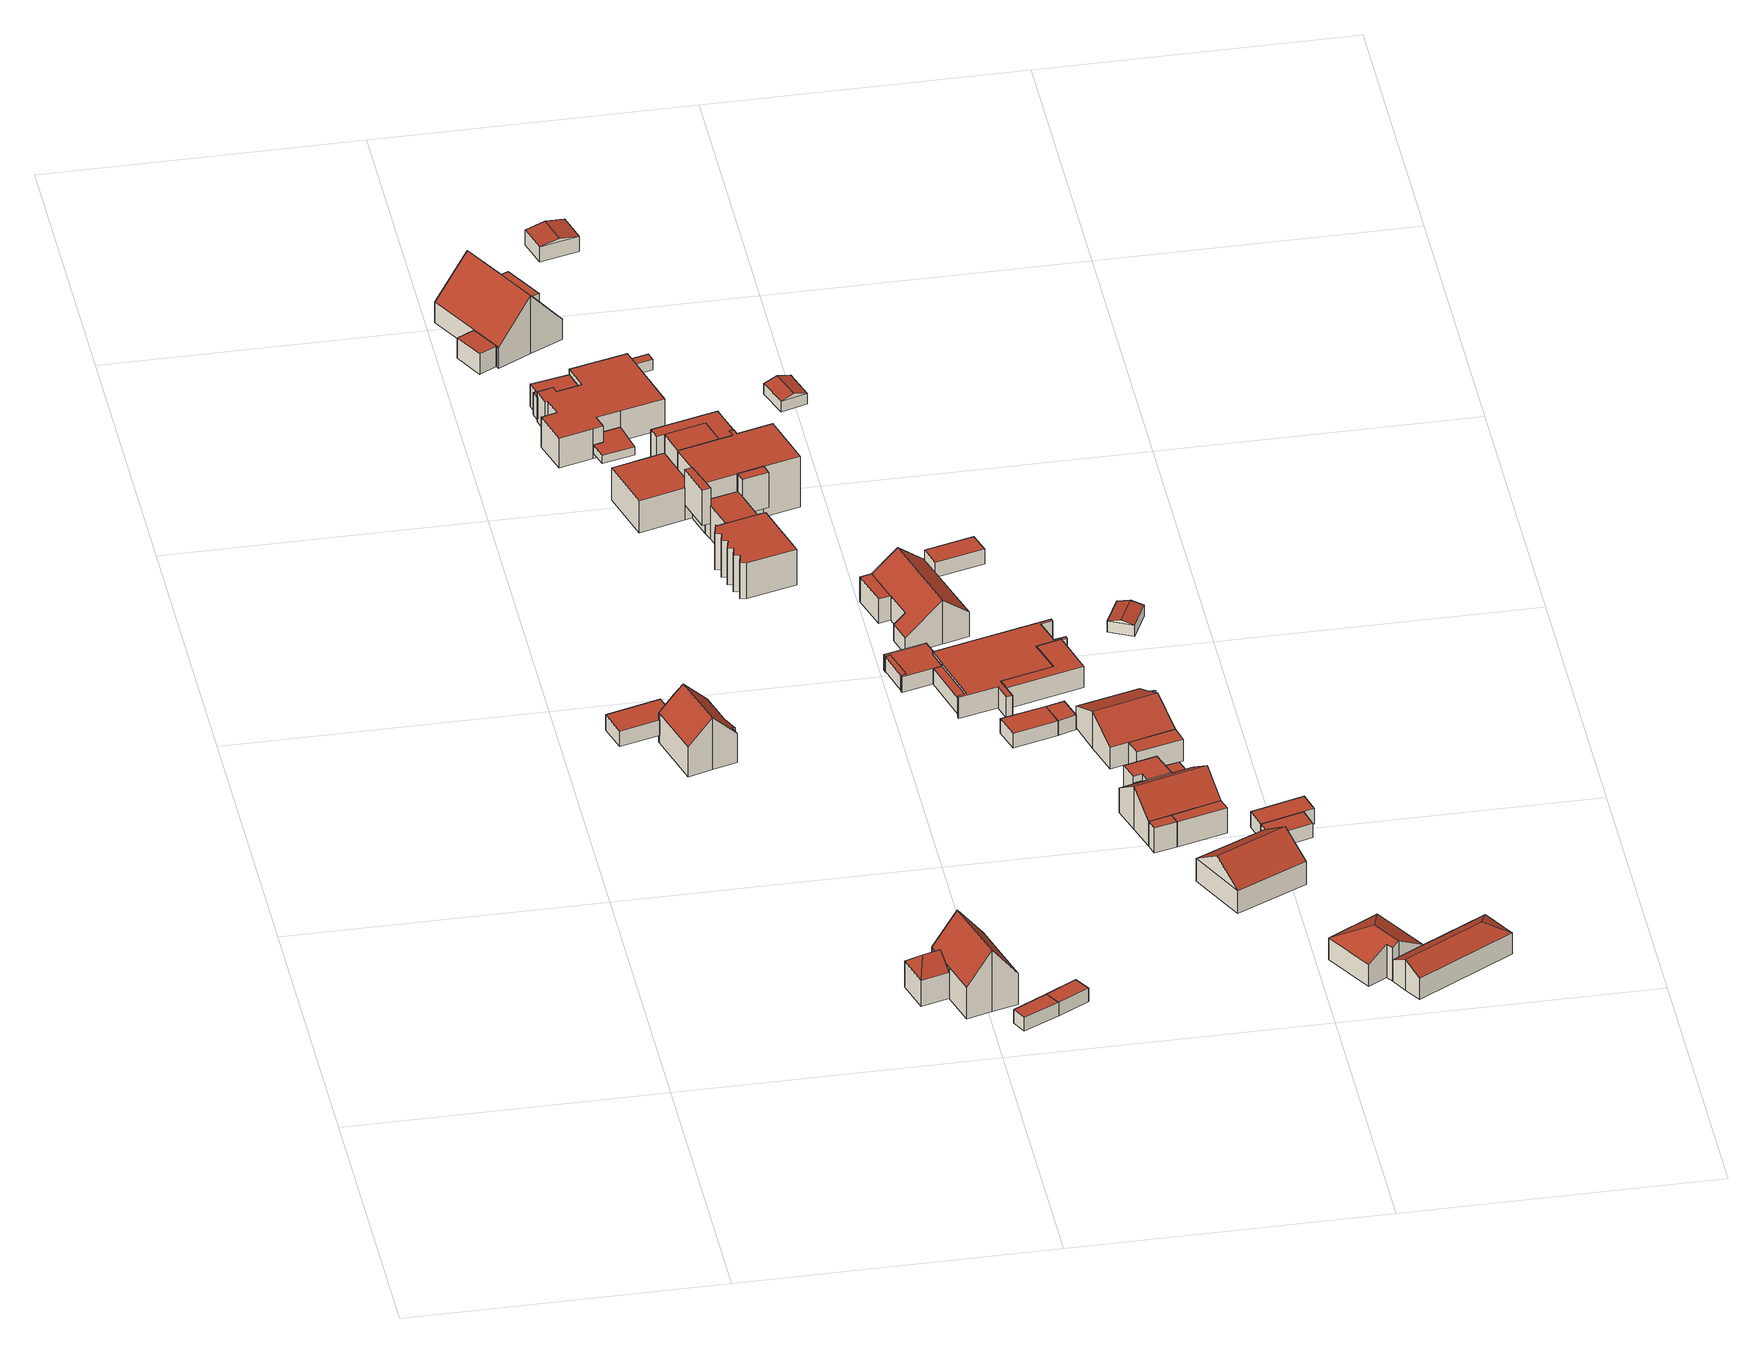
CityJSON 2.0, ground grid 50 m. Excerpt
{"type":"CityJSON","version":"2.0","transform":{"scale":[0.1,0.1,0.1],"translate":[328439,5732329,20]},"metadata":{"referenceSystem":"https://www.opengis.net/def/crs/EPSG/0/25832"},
"CityObjects":{
"building1":{"type":"Building","attributes":{"Geometrietyp2DReferenz":"3000","Gemeindeschluessel":"05170048","function":"31001_2463","roofType":"1000","measuredHeight":2.73},"address":[{"country":"Germany","locality":"Wesel","thoroughfareNumber":"14","thoroughfareName":"Bergerfurth"}],"geometry":[{"type":"Solid","lod":"2","boundaries":[[[[0,1,2,3]],[[4,5,1,0]],[[6,7,5,4]],[[8,9,7,6]],[[10,11,9,8]],[[3,2,11,10]],[[8,6,4,0,3,10]],[[1,5,7,9,11,2]]]],"semantics":{"surfaces":[{"type":"WallSurface"},{"type":"RoofSurface"},{"type":"GroundSurface"}],"values":[[0,0,0,0,0,0,1,2]]}}]},
"building2":{"type":"Building","attributes":{"Geometrietyp2DReferenz":"3000","Gemeindeschluessel":"05170048","function":"31001_1010","roofType":"3100","measuredHeight":9.33},"address":[{"country":"Germany","locality":"Wesel","thoroughfareNumber":"14","thoroughfareName":"Bergerfurth"}],"geometry":[{"type":"Solid","lod":"2","boundaries":[[[[12,13,14,15]],[[16,17,13,12]],[[18,19,17,16]],[[20,21,19,18]],[[22,23,21,20]],[[24,25,23,22]],[[26,27,25,24]],[[28,29,27,26]],[[30,31,29,28]],[[32,33,31,30]],[[15,14,33,32]],[[26,24,22,20,18,28]],[[16,12,15,32,30,28,18]],[[13,17,19,21,23,25,27,29,31,33,14]]]],"semantics":{"surfaces":[{"type":"WallSurface"},{"type":"RoofSurface"},{"type":"GroundSurface"}],"values":[[0,0,0,0,0,0,0,0,0,0,0,1,1,2]]}}]},
"building3":{"type":"Building","attributes":{"Geometrietyp2DReferenz":"3000","Gemeindeschluessel":"05170048","function":"31001_2723","roofType":"5000","measuredHeight":7.05},"address":[{"country":"Germany","locality":"Wesel","thoroughfareNumber":"32","thoroughfareName":"Bergerfurth"}],"geometry":[{"type":"Solid","lod":"2","boundaries":[[[[34,35,36,37]],[[38,39,35,34]],[[40,41,39,38]],[[37,36,41,40]],[[34,42,38]],[[40,43,37]],[[37,43,42,34]],[[38,42,43,40]],[[35,39,41,36]]]],"semantics":{"surfaces":[{"type":"WallSurface"},{"type":"RoofSurface"},{"type":"GroundSurface"}],"values":[[0,0,0,0,1,0,1,1,2]]}}]},
"building4":{"type":"Building","attributes":{"Geometrietyp2DReferenz":"3000","Gemeindeschluessel":"05170048","function":"31001_1010","roofType":"3100","measuredHeight":11.03},"address":[{"country":"Germany","locality":"Wesel","thoroughfareNumber":"32","thoroughfareName":"Bergerfurth"}],"geometry":[{"type":"Solid","lod":"2","boundaries":[[[[44,41,36,45]],[[46,47,41,44]],[[48,49,47,46]],[[50,51,49,48]],[[52,53,51,50]],[[54,55,53,52]],[[56,57,55,54]],[[45,36,57,56]],[[46,44,45,56,54,48]],[[52,50,48,54]],[[41,47,49,51,53,55,57,36]]]],"semantics":{"surfaces":[{"type":"WallSurface"},{"type":"RoofSurface"},{"type":"GroundSurface"}],"values":[[0,0,0,0,0,0,0,0,1,1,2]]}}]},
"building5":{"type":"Building","attributes":{"Geometrietyp2DReferenz":"3000","Gemeindeschluessel":"05170048","function":"31001_2723","roofType":"1000","measuredHeight":2.39},"address":[{"country":"Germany","locality":"Wesel","thoroughfareNumber":"34","thoroughfareName":"Bergerfurth"}],"geometry":[{"type":"Solid","lod":"2","boundaries":[[[[58,59,60,61]],[[62,63,59,58]],[[64,65,63,62]],[[61,60,65,64]],[[62,58,61,64]],[[59,63,65,60]]]],"semantics":{"surfaces":[{"type":"WallSurface"},{"type":"RoofSurface"},{"type":"GroundSurface"}],"values":[[0,0,0,0,1,2]]}}]},
"building6":{"type":"Building","attributes":{"Geometrietyp2DReferenz":"3000","Gemeindeschluessel":"05170048","function":"31001_2463","roofType":"1000","measuredHeight":2.37},"address":[{"country":"Germany","locality":"Wesel","thoroughfareNumber":"34","thoroughfareName":"Bergerfurth"}],"geometry":[{"type":"Solid","lod":"2","boundaries":[[[[66,67,65,64]],[[68,69,67,66]],[[61,60,69,68]],[[64,65,60,61]],[[68,66,64,61]],[[67,69,60,65]]]],"semantics":{"surfaces":[{"type":"WallSurface"},{"type":"RoofSurface"},{"type":"GroundSurface"}],"values":[[0,0,0,0,1,2]]}}]},
"building7":{"type":"Building","attributes":{"Geometrietyp2DReferenz":"3000","Gemeindeschluessel":"05170048","function":"51009_1610","roofType":"1000","measuredHeight":3.98},"geometry":[{"type":"Solid","lod":"2","boundaries":[[[[70,71,72,73]],[[74,75,71,70]],[[76,77,75,74]],[[78,79,77,76]],[[80,81,79,78]],[[82,83,81,80]],[[84,85,83,82]],[[73,72,85,84]],[[82,80,78,76,74,70,73,84]],[[71,75,77,79,81,83,85,72]]]],"semantics":{"surfaces":[{"type":"WallSurface"},{"type":"RoofSurface"},{"type":"GroundSurface"}],"values":[[0,0,0,0,0,0,0,0,1,2]]}}]},
"building8":{"type":"Building","attributes":{"Gemeindeschluessel":"05170048","Geometrietyp2DReferenz":"3000","function":"31001_1010"},"address":[{"country":"Germany","locality":"Wesel","thoroughfareNumber":"3","thoroughfareName":"Bergerfurth"}],"children":["building8-1","building8-2","building8-3"]},
"building8-1":{"type":"BuildingPart","attributes":{"roofType":"3100","measuredHeight":10.45},"parents":["building8"],"geometry":[{"type":"Solid","lod":"2","boundaries":[[[[86,87,88,89]],[[90,91,92,93]],[[94,95,91,90]],[[96,97,95,94]],[[98,99,97,96]],[[100,101,102]],[[103,104,101,100]],[[105,106,104,103]],[[107,108,106,105]],[[89,88,108,107]],[[90,93,86,89,107,105,94]],[[103,100,102,98,96,94,105]],[[87,92,91,95,97,99,101,104,106,108,88]],[[93,92,87,86]],[[102,101,99,98]]]],"semantics":{"surfaces":[{"type":"WallSurface"},{"type":"RoofSurface"},{"type":"GroundSurface"},{"type":"ClosureSurface"}],"values":[[0,0,0,0,0,0,0,0,0,0,1,1,2,3,3]]}}]},
"building8-2":{"type":"BuildingPart","attributes":{"roofType":"1000","measuredHeight":3.77},"parents":["building8"],"geometry":[{"type":"Solid","lod":"2","boundaries":[[[[109,110,99,98]],[[111,112,110,109]],[[102,101,112,111]],[[111,109,98,102]],[[110,112,101,99]],[[98,99,101,102]]]],"semantics":{"surfaces":[{"type":"WallSurface"},{"type":"RoofSurface"},{"type":"GroundSurface"},{"type":"ClosureSurface"}],"values":[[0,0,0,1,2,3]]}}]},
"building8-3":{"type":"BuildingPart","attributes":{"roofType":"1000","measuredHeight":3.77},"parents":["building8"],"geometry":[{"type":"Solid","lod":"2","boundaries":[[[[113,114,115,116]],[[93,92,114,113]],[[89,88,87,86]],[[116,115,88,89]],[[86,93,113,116,89]],[[114,92,87,88,115]],[[86,87,92,93]]]],"semantics":{"surfaces":[{"type":"WallSurface"},{"type":"RoofSurface"},{"type":"GroundSurface"},{"type":"ClosureSurface"}],"values":[[0,0,0,0,1,2,3]]}}]},
"building9":{"type":"Building","attributes":{"Geometrietyp2DReferenz":"3000","Gemeindeschluessel":"05170048","function":"51009_1610","roofType":"1000","measuredHeight":1.56},"geometry":[{"type":"Solid","lod":"2","boundaries":[[[[117,118,119,120]],[[121,122,118,117]],[[123,124,122,121]],[[125,126,124,123]],[[127,128,126,125]],[[120,119,128,127]],[[125,123,121,117,120,127]],[[118,122,124,126,128,119]]]],"semantics":{"surfaces":[{"type":"WallSurface"},{"type":"RoofSurface"},{"type":"GroundSurface"}],"values":[[0,0,0,0,0,0,1,2]]}}]},
"building10":{"type":"Building","attributes":{"Geometrietyp2DReferenz":"3000","Gemeindeschluessel":"05170048","function":"31001_1010","roofType":"1000","measuredHeight":5.38},"address":[{"country":"Germany","locality":"Wesel","thoroughfareNumber":"5","thoroughfareName":"Bergerfurth"}],"geometry":[{"type":"Solid","lod":"2","boundaries":[[[[129,130,131,132]],[[133,134,130,129]],[[135,136,134,133]],[[137,138,136,135]],[[139,140,138,137]],[[141,142,140,139]],[[143,144,142,141]],[[145,146,144,143]],[[147,148,146,145]],[[149,150,148,147]],[[151,152,150,149]],[[153,154,152,151]],[[155,156,154,153]],[[157,158,156,155]],[[159,160,158,157]],[[132,131,160,159]],[[157,155,153,151,149,147,145,143,141,139,137,135,133,129,132,159]],[[130,134,136,138,140,142,144,146,148,150,152,154,156,158,160,131]]]],"semantics":{"surfaces":[{"type":"WallSurface"},{"type":"RoofSurface"},{"type":"GroundSurface"}],"values":[[0,0,0,0,0,0,0,0,0,0,0,0,0,0,0,0,1,2]]}}]},
"building11":{"type":"Building","attributes":{"Gemeindeschluessel":"05170048","Geometrietyp2DReferenz":"3000","function":"31001_1010"},"address":[{"country":"Germany","locality":"Wesel","thoroughfareNumber":"7","thoroughfareName":"Bergerfurth"}],"children":["building11-1","building11-2","building11-3","building11-4","building11-5","building11-6","building11-7","building11-8"]},
"building11-1":{"type":"BuildingPart","attributes":{"roofType":"1000","measuredHeight":9.19},"parents":["building11"],"geometry":[{"type":"MultiSurface","lod":"2","boundaries":[[[161,162,163,164]],[[165,166,162,161]],[[167,168,166,165]],[[169,170,168,167]],[[171,172,170,169]],[[171,169,167,165,161,164,173,174,175,176,177,178,179]],[[180,181,182,183,184,163,162,166,168,170,172,185,186]],[[187,188,180,186]],[[178,177,188,187]],[[177,176,189,190]],[[190,189,181,180]],[[176,175,182,181]],[[191,192,183,182]],[[175,174,192,191]],[[192,193,184,183]],[[174,173,193,192]],[[193,194,163,184]],[[173,164,194,193]],[[195,196,185,172]],[[171,179,196,195]],[[179,178,197,198]],[[186,185,198,197]]],"semantics":{"surfaces":[{"type":"WallSurface"},{"type":"RoofSurface"},{"type":"GroundSurface"},{"type":"ClosureSurface"}],"values":[0,0,0,0,0,1,2,0,3,0,3,3,0,3,0,3,0,3,0,3,0,3]}}]},
"building11-2":{"type":"BuildingPart","attributes":{"roofType":"1000","measuredHeight":6.59},"parents":["building11"],"geometry":[{"type":"MultiSurface","lod":"2","boundaries":[[[199,200,201,202]],[[203,204,200,199]],[[205,206,204,203]],[[207,208,206,205]],[[209,210,208,207]],[[211,212,210,209]],[[213,214,212,211]],[[215,216,214,213]],[[217,218,216,215]],[[219,220,218,217]],[[221,222,220,219]],[[223,224,225,226]],[[227,228,224,223]],[[229,230,228,227]],[[231,232,230,229]],[[233,234,232,231]],[[202,201,234,233]],[[231,229,227,223,226,221,219,217,215,213,211,209,207,205,203,199,202,233]],[[200,204,206,208,210,212,214,216,218,220,222,225,224,228,230,232,234,201]],[[221,226,235,236]],[[225,222,236,235]]],"semantics":{"surfaces":[{"type":"WallSurface"},{"type":"RoofSurface"},{"type":"GroundSurface"},{"type":"ClosureSurface"}],"values":[0,0,0,0,0,0,0,0,0,0,0,0,0,0,0,0,0,1,2,0,3]}}]},
"building11-3":{"type":"BuildingPart","attributes":{"roofType":"1000","measuredHeight":6},"parents":["building11"],"geometry":[{"type":"MultiSurface","lod":"2","boundaries":[[[237,238,220,239]],[[235,225,240,241]],[[239,220,222,236]],[[235,241,198,197,237,239,236]],[[238,186,185,240,225,222,220]],[[242,187,186,238]],[[237,197,187,242]],[[197,198,185,186]],[[196,243,240,185]],[[198,241,243,196]],[[235,236,222,225]]],"semantics":{"surfaces":[{"type":"WallSurface"},{"type":"RoofSurface"},{"type":"GroundSurface"},{"type":"ClosureSurface"}],"values":[0,0,0,1,2,0,3,3,0,3,3]}}]},
"building11-4":{"type":"BuildingPart","attributes":{"roofType":"1000","measuredHeight":9.24},"parents":["building11"],"geometry":[{"type":"MultiSurface","lod":"2","boundaries":[[[244,245,246,247]],[[248,182,181,249]],[[250,251,248,249]],[[246,245,251,250]],[[251,191,182,248]],[[245,244,191,251]],[[244,247,176,175]],[[181,182,175,176]],[[247,246,252,189]],[[181,189,252,249]]],"semantics":{"surfaces":[{"type":"RoofSurface"},{"type":"GroundSurface"},{"type":"WallSurface"},{"type":"ClosureSurface"}],"values":[0,1,2,3,2,3,2,3,2,3]}}]},
"building11-5":{"type":"BuildingPart","attributes":{"roofType":"1000","measuredHeight":5.85},"parents":["building11"],"geometry":[{"type":"MultiSurface","lod":"2","boundaries":[[[253,254,255,256]],[[257,258,254,253]],[[256,255,259,260]],[[190,252,257,253,256,260]],[[254,258,249,180,259,255]],[[261,250,249,258]],[[257,252,250,261]],[[189,190,180,181]],[[252,189,181,249]],[[188,262,259,180]],[[190,260,262,188]]],"semantics":{"surfaces":[{"type":"WallSurface"},{"type":"RoofSurface"},{"type":"GroundSurface"},{"type":"ClosureSurface"}],"values":[0,0,0,1,2,0,3,3,3,0,3]}}]},
"building11-6":{"type":"BuildingPart","attributes":{"roofType":"1000","measuredHeight":6.39},"address":[{"country":"Germany","locality":"Wesel","thoroughfareNumber":"7","thoroughfareName":"Bergerfurth"}],"parents":["building11"],"geometry":[{"type":"MultiSurface","lod":"2","boundaries":[[[263,264,265,266]],[[267,194,264,263]],[[268,269,261,270]],[[266,265,269,268]],[[270,245,244,271,272,267,263,266,268]],[[264,194,193,192,191,251,261,269,265]],[[267,272,173,164]],[[193,194,164,173]],[[272,271,174,173]],[[192,193,173,174]],[[271,244,175,174]],[[191,192,174,175]],[[251,191,244,245]],[[270,257,252,246,245]],[[245,246,250,251]],[[252,257,261,250]]],"semantics":{"surfaces":[{"type":"WallSurface"},{"type":"RoofSurface"},{"type":"GroundSurface"},{"type":"ClosureSurface"}],"values":[0,0,0,0,1,2,0,3,0,3,0,3,3,0,3,3]}}]},
"building11-7":{"type":"BuildingPart","attributes":{"roofType":"1000","measuredHeight":6.41},"address":[{"country":"Germany","locality":"Wesel","thoroughfareNumber":"7","thoroughfareName":"Bergerfurth"}],"parents":["building11"],"geometry":[{"type":"MultiSurface","lod":"2","boundaries":[[[273,274,242,275]],[[276,262,274,273]],[[275,277,276,273]],[[188,242,274,262]],[[276,277,190,260]],[[188,262,260,190]],[[277,275,237,197,178,177]],[[177,178,187,188]],[[197,237,242,187]]],"semantics":{"surfaces":[{"type":"WallSurface"},{"type":"RoofSurface"},{"type":"GroundSurface"},{"type":"ClosureSurface"}],"values":[0,0,1,2,0,3,0,3,3]}}]},
"building11-8":{"type":"BuildingPart","attributes":{"roofType":"1000","measuredHeight":6.39},"address":[{"country":"Germany","locality":"Wesel","thoroughfareNumber":"7","thoroughfareName":"Bergerfurth"}],"parents":["building11"],"geometry":[{"type":"MultiSurface","lod":"2","boundaries":[[[278,279,195,280]],[[281,243,279,278]],[[278,280,282,281]],[[195,279,243,196]],[[282,280,171,179]],[[195,196,179,171]],[[281,282,198,241]],[[196,243,241,198]]],"semantics":{"surfaces":[{"type":"WallSurface"},{"type":"RoofSurface"},{"type":"GroundSurface"},{"type":"ClosureSurface"}],"values":[0,0,1,2,0,3,0,3]}}]},
"building12":{"type":"Building","attributes":{"Geometrietyp2DReferenz":"3000","Gemeindeschluessel":"05170048","function":"31001_2723","roofType":"1000","measuredHeight":1.95},"address":[{"country":"Germany","locality":"Wesel","thoroughfareNumber":"5","thoroughfareName":"Bergerfurth"}],"geometry":[{"type":"Solid","lod":"2","boundaries":[[[[283,284,285,286]],[[287,288,284,283]],[[289,290,288,287]],[[286,285,290,289]],[[287,283,286,289]],[[284,288,290,285]]]],"semantics":{"surfaces":[{"type":"WallSurface"},{"type":"RoofSurface"},{"type":"GroundSurface"}],"values":[[0,0,0,0,1,2]]}}]},
"building13":{"type":"Building","attributes":{"Gemeindeschluessel":"05170048","Geometrietyp2DReferenz":"3000","function":"31001_2463"},"address":[{"country":"Germany","locality":"Wesel","thoroughfareNumber":"11","thoroughfareName":"Bergerfurth"}],"children":["building13-1","building13-2"]},
"building13-1":{"type":"BuildingPart","attributes":{"roofType":"1000","measuredHeight":2.79},"parents":["building13"],"geometry":[{"type":"MultiSurface","lod":"2","boundaries":[[[291,292,293,294]],[[295,296,292,291]],[[297,298,296,295]],[[299,300,298,297]],[[301,302,300,299]],[[303,304,302,301]],[[305,306,304,303]],[[307,308,306,305]],[[303,301,299,297,295,291,294,309,310,307,305]],[[311,312,293,292,296,298,300,302,304,306,308]],[[313,314,311,308]],[[307,310,314,313]],[[314,315,312,311]],[[315,314,310,309]],[[315,316,293,312]],[[309,294,316,315]]],"semantics":{"surfaces":[{"type":"WallSurface"},{"type":"RoofSurface"},{"type":"GroundSurface"},{"type":"ClosureSurface"}],"values":[0,0,0,0,0,0,0,0,1,2,0,3,0,3,0,3]}}]},
"building13-2":{"type":"BuildingPart","attributes":{"roofType":"1000","measuredHeight":2.6},"address":[{"country":"Germany","locality":"Wesel","thoroughfareNumber":"11","thoroughfareName":"Bergerfurth"}],"parents":["building13"],"geometry":[{"type":"Solid","lod":"2","boundaries":[[[[294,316,313,307]],[[310,309,294,307]],[[315,314,313,316]],[[309,315,316,294]],[[310,314,315,309]],[[307,313,314,310]]]],"semantics":{"surfaces":[{"type":"WallSurface"},{"type":"RoofSurface"},{"type":"GroundSurface"},{"type":"ClosureSurface"}],"values":[[0,1,2,3,3,3]]}}]},
"building14":{"type":"Building","attributes":{"Geometrietyp2DReferenz":"3000","Gemeindeschluessel":"05170048","function":"31001_2723","roofType":"3100","measuredHeight":3.32},"address":[{"country":"Germany","locality":"Wesel","thoroughfareNumber":"1","thoroughfareName":"Bergerfurth"}],"geometry":[{"type":"Solid","lod":"2","boundaries":[[[[317,318,319,320]],[[321,322,318,317]],[[323,324,322,321]],[[320,319,324,323]],[[317,325,321]],[[323,326,320]],[[320,326,325,317]],[[321,325,326,323]],[[318,322,324,319]]]],"semantics":{"surfaces":[{"type":"WallSurface"},{"type":"RoofSurface"},{"type":"GroundSurface"}],"values":[[0,0,0,0,0,0,1,1,2]]}}]},
"building15":{"type":"Building","attributes":{"Gemeindeschluessel":"05170048","Geometrietyp2DReferenz":"3000","function":"31001_1010"},"address":[{"country":"Germany","locality":"Wesel","thoroughfareNumber":"9","thoroughfareName":"Bergerfurth"}],"children":["building15-1","building15-2"]},
"building15-1":{"type":"BuildingPart","attributes":{"roofType":"3100","measuredHeight":7.82},"parents":["building15"],"geometry":[{"type":"Solid","lod":"2","boundaries":[[[[327,328,329,330]],[[331,332,328,327]],[[333,334,332,331]],[[335,336,334,333]],[[337,338,336,335]],[[339,340,338,337]],[[341,342,340,339]],[[343,344,342,341]],[[330,343,341,339,337,335,327]],[[333,331,327,335]],[[329,328,332,334,336,338,340,342,344]],[[330,329,344,343]]]],"semantics":{"surfaces":[{"type":"WallSurface"},{"type":"RoofSurface"},{"type":"GroundSurface"},{"type":"ClosureSurface"}],"values":[[0,0,0,0,0,0,0,0,1,1,2,3]]}}]},
"building15-2":{"type":"BuildingPart","attributes":{"roofType":"1000","measuredHeight":4.47},"parents":["building15"],"geometry":[{"type":"Solid","lod":"2","boundaries":[[[[330,329,345,346]],[[347,348,344,343]],[[346,345,348,347]],[[343,330,346,347]],[[329,344,348,345]],[[343,344,329,330]]]],"semantics":{"surfaces":[{"type":"WallSurface"},{"type":"RoofSurface"},{"type":"GroundSurface"},{"type":"ClosureSurface"}],"values":[[0,0,0,1,2,3]]}}]},
"building16":{"type":"Building","attributes":{"Geometrietyp2DReferenz":"3000","Gemeindeschluessel":"05170048","function":"31001_2463","roofType":"1000","measuredHeight":2.63},"address":[{"country":"Germany","locality":"Wesel","thoroughfareNumber":"13","thoroughfareName":"Bergerfurth"}],"geometry":[{"type":"Solid","lod":"2","boundaries":[[[[349,350,351,352]],[[353,354,350,349]],[[355,356,354,353]],[[352,351,356,355]],[[353,349,352,355]],[[350,354,356,351]]]],"semantics":{"surfaces":[{"type":"WallSurface"},{"type":"RoofSurface"},{"type":"GroundSurface"}],"values":[[0,0,0,0,1,2]]}}]},
"building17":{"type":"Building","attributes":{"Gemeindeschluessel":"05170048","Geometrietyp2DReferenz":"3000","function":"31001_1010"},"address":[{"country":"Germany","locality":"Wesel","thoroughfareNumber":"11","thoroughfareName":"Bergerfurth"}],"children":["building17-1","building17-2"]},
"building17-1":{"type":"BuildingPart","attributes":{"roofType":"1000","measuredHeight":3.82},"parents":["building17"],"geometry":[{"type":"MultiSurface","lod":"2","boundaries":[[[357,358,359,360]],[[361,362,358,357]],[[363,364,365,366]],[[367,368,364,363]],[[369,370,368,367]],[[371,372,370,369]],[[373,374,372,371]],[[375,376,374,373]],[[377,378,376,375]],[[379,380,378,377]],[[381,382,380,379]],[[383,384,382,381]],[[385,386,384,383]],[[387,388,386,385]],[[389,390,388,387]],[[360,359,390,389]],[[387,385,383,381,379,377,375,373,371,369,367,363,366,391,361,357,360,389]],[[358,362,392,365,364,368,370,372,374,376,378,380,382,384,386,388,390,359]],[[393,394,392,362]],[[361,391,395,396]],[[394,393,396,395]],[[394,302,365,392]],[[391,366,301,395]],[[302,394,395,301]]],"semantics":{"surfaces":[{"type":"WallSurface"},{"type":"RoofSurface"},{"type":"GroundSurface"},{"type":"ClosureSurface"}],"values":[0,0,0,0,0,0,0,0,0,0,0,0,0,0,0,0,1,2,0,0,3,0,0,3]}}]},
"building17-2":{"type":"BuildingPart","attributes":{"roofType":"1000","measuredHeight":2.79},"address":[{"country":"Germany","locality":"Wesel","thoroughfareNumber":"11","thoroughfareName":"Bergerfurth"}],"parents":["building17"],"geometry":[{"type":"Solid","lod":"2","boundaries":[[[[303,304,393,396]],[[301,302,304,303]],[[396,395,301,303]],[[394,393,304,302]],[[301,395,394,302]],[[395,396,393,394]]]],"semantics":{"surfaces":[{"type":"WallSurface"},{"type":"RoofSurface"},{"type":"GroundSurface"},{"type":"ClosureSurface"}],"values":[[0,0,1,2,3,3]]}}]},
"building18":{"type":"Building","attributes":{"Geometrietyp2DReferenz":"3000","Gemeindeschluessel":"05170048","function":"51009_1610","roofType":"1000","measuredHeight":4.54},"geometry":[{"type":"Solid","lod":"2","boundaries":[[[[397,398,399,400]],[[401,402,398,397]],[[403,404,402,401]],[[400,399,404,403]],[[401,397,400,403]],[[398,402,404,399]]]],"semantics":{"surfaces":[{"type":"WallSurface"},{"type":"RoofSurface"},{"type":"GroundSurface"}],"values":[[0,0,0,0,1,2]]}}]},
"building19":{"type":"Building","attributes":{"Geometrietyp2DReferenz":"3000","Gemeindeschluessel":"05170048","function":"51009_1610","roofType":"1000","measuredHeight":2.62},"geometry":[{"type":"Solid","lod":"2","boundaries":[[[[405,406,407,408]],[[353,354,406,405]],[[349,350,354,353]],[[408,407,350,349]],[[353,405,408,349]],[[406,354,350,407]]]],"semantics":{"surfaces":[{"type":"WallSurface"},{"type":"RoofSurface"},{"type":"GroundSurface"}],"values":[[0,0,0,0,1,2]]}}]},
"building20":{"type":"Building","attributes":{"Geometrietyp2DReferenz":"3000","Gemeindeschluessel":"05170048","function":"31001_2723","roofType":"3100","measuredHeight":2.56},"address":[{"country":"Germany","locality":"Wesel","thoroughfareNumber":"5","thoroughfareName":"Bergerfurth"}],"geometry":[{"type":"Solid","lod":"2","boundaries":[[[[409,410,411,412]],[[413,414,410,409]],[[415,416,414,413]],[[412,411,416,415]],[[409,417,413]],[[415,418,412]],[[412,418,417,409]],[[413,417,418,415]],[[410,414,416,411]]]],"semantics":{"surfaces":[{"type":"WallSurface"},{"type":"RoofSurface"},{"type":"GroundSurface"}],"values":[[0,0,0,0,0,0,1,1,2]]}}]},
"building21":{"type":"Building","attributes":{"Geometrietyp2DReferenz":"3000","Gemeindeschluessel":"05170048","function":"51009_1610","roofType":"1000","measuredHeight":3.73},"geometry":[{"type":"Solid","lod":"2","boundaries":[[[[419,420,421,422]],[[423,424,420,419]],[[425,426,424,423]],[[427,428,426,425]],[[429,430,428,427]],[[422,421,430,429]],[[427,425,423,419,422,429]],[[420,424,426,428,430,421]]]],"semantics":{"surfaces":[{"type":"WallSurface"},{"type":"RoofSurface"},{"type":"GroundSurface"}],"values":[[0,0,0,0,0,0,1,2]]}}]},
"building22":{"type":"Building","attributes":{"Gemeindeschluessel":"05170048","Geometrietyp2DReferenz":"3000","function":"31001_2463"},"address":[{"country":"Germany","locality":"Wesel","thoroughfareNumber":"15","thoroughfareName":"Bergerfurth"}],"children":["building22-1","building22-2"]},
"building22-1":{"type":"BuildingPart","attributes":{"roofType":"1000","measuredHeight":4.49},"parents":["building22"],"geometry":[{"type":"MultiSurface","lod":"2","boundaries":[[[431,432,433,434]],[[435,436,432,431]],[[437,438,436,435]],[[439,440,438,437]],[[437,435,431,434,441,439]],[[433,432,436,438,440,442]],[[441,434,443,444]],[[444,443,433,442]],[[439,441,444,445]],[[445,444,442,440]]],"semantics":{"surfaces":[{"type":"WallSurface"},{"type":"RoofSurface"},{"type":"GroundSurface"},{"type":"ClosureSurface"}],"values":[0,0,0,0,1,2,0,3,0,3]}}]},
"building22-2":{"type":"BuildingPart","attributes":{"roofType":"1000","measuredHeight":3.4},"address":[{"country":"Germany","locality":"Wesel","thoroughfareNumber":"15","thoroughfareName":"Bergerfurth"}],"parents":["building22"],"geometry":[{"type":"Solid","lod":"2","boundaries":[[[[446,447,440,445]],[[443,433,447,446]],[[445,444,443,446]],[[442,440,447,433]],[[443,444,442,433]],[[444,445,440,442]]]],"semantics":{"surfaces":[{"type":"WallSurface"},{"type":"RoofSurface"},{"type":"GroundSurface"},{"type":"ClosureSurface"}],"values":[[0,0,1,2,3,3]]}}]},
"building23":{"type":"Building","attributes":{"Gemeindeschluessel":"05170048","Geometrietyp2DReferenz":"3000","function":"31001_1010"},"address":[{"country":"Germany","locality":"Wesel","thoroughfareNumber":"15","thoroughfareName":"Bergerfurth"}],"children":["building23-1","building23-2"]},
"building23-1":{"type":"BuildingPart","attributes":{"roofType":"3100","measuredHeight":7.76},"parents":["building23"],"geometry":[{"type":"Solid","lod":"2","boundaries":[[[[403,404,399,400]],[[448,449,404,403]],[[450,451,449,448]],[[452,453,451,450]],[[454,455,453,452]],[[456,457,455,454]],[[458,459,457,456]],[[460,461,459,458]],[[462,463,461,460]],[[458,456,454,452,450,448,460]],[[403,400,462,460,448]],[[404,449,451,453,455,457,459,461,463,399]],[[400,399,463,462]]]],"semantics":{"surfaces":[{"type":"WallSurface"},{"type":"RoofSurface"},{"type":"GroundSurface"},{"type":"ClosureSurface"}],"values":[[0,0,0,0,0,0,0,0,0,1,1,2,3]]}}]},
"building23-2":{"type":"BuildingPart","attributes":{"roofType":"1000","measuredHeight":4.45},"parents":["building23"],"geometry":[{"type":"Solid","lod":"2","boundaries":[[[[464,465,463,462]],[[397,398,465,464]],[[400,399,398,397]],[[464,462,400,397]],[[463,465,398,399]],[[462,463,399,400]]]],"semantics":{"surfaces":[{"type":"WallSurface"},{"type":"RoofSurface"},{"type":"GroundSurface"},{"type":"ClosureSurface"}],"values":[[0,0,0,1,2,3]]}}]},
"building24":{"type":"Building","attributes":{"Geometrietyp2DReferenz":"3000","Gemeindeschluessel":"05170048","function":"31001_2463","roofType":"1000","measuredHeight":2.69},"address":[{"country":"Germany","locality":"Wesel","thoroughfareNumber":"9","thoroughfareName":"Bergerfurth"}],"geometry":[{"type":"Solid","lod":"2","boundaries":[[[[466,467,468,469]],[[470,471,467,466]],[[472,473,471,470]],[[469,468,473,472]],[[470,466,469,472]],[[467,471,473,468]]]],"semantics":{"surfaces":[{"type":"WallSurface"},{"type":"RoofSurface"},{"type":"GroundSurface"}],"values":[[0,0,0,0,1,2]]}}]},
"building25":{"type":"Building","attributes":{"Geometrietyp2DReferenz":"3000","Gemeindeschluessel":"05170048","function":"31001_1010","roofType":"3100","measuredHeight":7.58},"address":[{"country":"Germany","locality":"Wesel","thoroughfareNumber":"17","thoroughfareName":"Bergerfurth"}],"geometry":[{"type":"Solid","lod":"2","boundaries":[[[[474,475,476,477]],[[478,479,475,474]],[[480,481,479,478]],[[477,476,481,480]],[[474,482,478]],[[480,483,477]],[[477,483,482,474]],[[478,482,483,480]],[[475,479,481,476]]]],"semantics":{"surfaces":[{"type":"WallSurface"},{"type":"RoofSurface"},{"type":"GroundSurface"}],"values":[[0,0,0,0,0,0,1,1,2]]}}]},
"building26":{"type":"Building","attributes":{"Gemeindeschluessel":"05170048","Geometrietyp2DReferenz":"3000","function":"31001_1010"},"address":[{"country":"Germany","locality":"Wesel","thoroughfareNumber":"13","thoroughfareName":"Bergerfurth"}],"children":["building26-1","building26-2"]},
"building26-1":{"type":"BuildingPart","attributes":{"roofType":"3100","measuredHeight":6.75},"parents":["building26"],"geometry":[{"type":"Solid","lod":"2","boundaries":[[[[484,485,486,487]],[[488,489,485,484]],[[490,491,489,488]],[[492,493,491,490]],[[494,495,496,497]],[[498,499,495,494]],[[500,501,499,498]],[[502,503,501,500]],[[504,505,503,502]],[[506,507,505,504]],[[487,486,507,506]],[[494,497,492,490,498]],[[488,484,487,506,504,502,500,498,490]],[[485,489,491,493,496,495,499,501,503,505,507,486]],[[497,496,493,492]]]],"semantics":{"surfaces":[{"type":"WallSurface"},{"type":"RoofSurface"},{"type":"GroundSurface"},{"type":"ClosureSurface"}],"values":[[0,0,0,0,0,0,0,0,0,0,0,1,1,2,3]]}}]},
"building26-2":{"type":"BuildingPart","attributes":{"roofType":"1000","measuredHeight":3.89},"parents":["building26"],"geometry":[{"type":"Solid","lod":"2","boundaries":[[[[508,509,493,492]],[[510,511,509,508]],[[497,496,511,510]],[[508,492,497,510]],[[493,509,511,496]],[[492,493,496,497]]]],"semantics":{"surfaces":[{"type":"WallSurface"},{"type":"RoofSurface"},{"type":"GroundSurface"},{"type":"ClosureSurface"}],"values":[[0,0,0,1,2,3]]}}]},
"building27":{"type":"Building","attributes":{"Geometrietyp2DReferenz":"3000","Gemeindeschluessel":"05170048","function":"51009_1610","roofType":"1000","measuredHeight":2.48},"geometry":[{"type":"Solid","lod":"2","boundaries":[[[[512,459,513,514]],[[515,457,459,512]],[[516,517,457,515]],[[514,513,517,516]],[[515,512,514,516]],[[459,457,517,513]]]],"semantics":{"surfaces":[{"type":"WallSurface"},{"type":"RoofSurface"},{"type":"GroundSurface"}],"values":[[0,0,0,0,1,2]]}}]},
"building28":{"type":"Building","attributes":{"Geometrietyp2DReferenz":"3000","Gemeindeschluessel":"05170048","function":"31001_2463","roofType":"1000","measuredHeight":2.54},"address":[{"country":"Germany","locality":"Wesel","thoroughfareNumber":"17","thoroughfareName":"Bergerfurth"}],"geometry":[{"type":"Solid","lod":"2","boundaries":[[[[518,519,520,521]],[[522,523,519,518]],[[524,525,523,522]],[[521,520,525,524]],[[522,518,521,524]],[[519,523,525,520]]]],"semantics":{"surfaces":[{"type":"WallSurface"},{"type":"RoofSurface"},{"type":"GroundSurface"}],"values":[[0,0,0,0,1,2]]}}]},
"building29":{"type":"Building","attributes":{"Geometrietyp2DReferenz":"3000","Gemeindeschluessel":"05170048","function":"31001_2463","roofType":"1000","measuredHeight":2.83},"address":[{"country":"Germany","locality":"Wesel","thoroughfareNumber":"15","thoroughfareName":"Bergerfurth"}],"geometry":[{"type":"Solid","lod":"2","boundaries":[[[[526,527,528,529]],[[530,531,527,526]],[[521,532,531,530]],[[524,533,532,521]],[[529,528,533,524]],[[521,530,526,529,524]],[[527,531,532,533,528]]]],"semantics":{"surfaces":[{"type":"WallSurface"},{"type":"RoofSurface"},{"type":"GroundSurface"}],"values":[[0,0,0,0,0,1,2]]}}]},
"building30":{"type":"Building","attributes":{"Gemeindeschluessel":"05170048","Geometrietyp2DReferenz":"3000","function":"31001_1010"},"address":[{"country":"Germany","locality":"Wesel","thoroughfareNumber":"19","thoroughfareName":"Bergerfurth"}],"children":["building30-1","building30-2"]},
"building30-1":{"type":"BuildingPart","attributes":{"roofType":"5000","measuredHeight":5.57},"parents":["building30"],"geometry":[{"type":"MultiSurface","lod":"2","boundaries":[[[534,535,536,537]],[[538,539,535,534]],[[540,541,542,543]],[[544,545,541,540]],[[537,536,545,544]],[[534,537,544,546]],[[544,540,546]],[[540,543,538,534,546]],[[535,539,542,541,545,536]],[[538,547,548,539]],[[547,543,542,548]]],"semantics":{"surfaces":[{"type":"WallSurface"},{"type":"RoofSurface"},{"type":"GroundSurface"},{"type":"ClosureSurface"}],"values":[0,0,0,0,0,1,1,1,2,3,3]}}]},
"building30-2":{"type":"BuildingPart","attributes":{"roofType":"5000","measuredHeight":6.65},"parents":["building30"],"geometry":[{"type":"MultiSurface","lod":"2","boundaries":[[[549,550,539,551]],[[552,553,550,549]],[[554,555,553,552]],[[556,557,555,554]],[[558,542,557,556]],[[559,558,556,560]],[[556,554,560]],[[554,552,549,551,559,560]],[[539,550,553,555,557,542,548]],[[559,551,538,547]],[[547,538,539,548]],[[558,559,547,543]],[[542,543,547,548]]],"semantics":{"surfaces":[{"type":"WallSurface"},{"type":"RoofSurface"},{"type":"GroundSurface"},{"type":"ClosureSurface"}],"values":[0,0,0,0,0,1,1,1,2,0,3,0,3]}}]},
"building31":{"type":"Building","attributes":{"Geometrietyp2DReferenz":"3000","Gemeindeschluessel":"05170048","function":"31001_2723","roofType":"3100","measuredHeight":2.52},"address":[{"country":"Germany","locality":"Wesel","thoroughfareNumber":"11","thoroughfareName":"Bergerfurth"}],"geometry":[{"type":"Solid","lod":"2","boundaries":[[[[561,562,563,564]],[[565,566,562,561]],[[567,568,566,565]],[[564,563,568,567]],[[561,569,565]],[[567,570,564]],[[564,570,569,561]],[[565,569,570,567]],[[562,566,568,563]]]],"semantics":{"surfaces":[{"type":"WallSurface"},{"type":"RoofSurface"},{"type":"GroundSurface"}],"values":[[0,0,0,0,0,0,1,1,2]]}}]}
},
"vertices":[
[67,903,57],[67,903,29],[80,857,29],[80,857,57],[154,928,57],[154,928,29],[166,885,57],[166,885,29],[142,878,57],[142,878,29],[143,875,57],[143,875,29],
[242,821,68],[242,821,15],[250,836,15],[250,836,56],[247,805,68],[247,805,15],[208,794,108],[208,794,15],[169,782,68],[169,782,15],[143,875,68],[143,875,15],[142,878,68],[142,878,15],[166,885,93],[166,885,15],[181,889,108],[181,889,15],[219,900,68],[219,900,15],[235,845,68],[235,845,15],
[402,137,62],[402,137,15],[446,150,15],[446,150,62],[387,191,62],[387,191,15],[431,203,62],[431,203,15],[410,168,86],[438,177,86],
[431,203,71],[446,150,71],[430,206,71],[430,206,15],[471,218,125],[471,218,15],[512,230,71],[512,230,15],[544,116,71],[544,116,15],[503,105,125],[503,105,15],[462,93,71],[462,93,15],
[538,32,50],[538,32,26],[595,61,26],[595,61,50],[526,55,50],[526,55,26],[581,86,50],[581,86,26],
[630,115,50],[630,115,26],[645,90,50],[645,90,26],
[180,1716,69],[180,1716,29],[169,1759,29],[169,1759,69],[140,1706,69],[140,1706,29],[137,1717,69],[137,1717,29],[112,1710,69],[112,1710,29],[108,1723,69],[108,1723,29],[113,1725,69],[113,1725,29],[108,1745,69],[108,1745,29],
[78,1856,65],[78,1856,28],[77,1856,28],[77,1856,65],[8,1985,65],[8,1985,28],[52,1903,28],[52,1903,65],[62,2013,132],[62,2013,28],[115,2041,65],[115,2041,28],[117,2037,65],[117,2037,28],[152,1973,66],[152,1973,28],[152,1973,65],[186,1908,65],[186,1908,28],[133,1880,132],[133,1880,28],[80,1851,65],[80,1851,28],
[129,2043,65],[129,2043,28],[164,1979,65],[164,1979,28],
[24,1888,65],[24,1888,28],[49,1841,28],[49,1841,65],
[236,1585,50],[236,1585,35],[224,1639,35],[224,1639,50],[184,1572,50],[184,1572,35],[176,1601,50],[176,1601,35],[192,1605,50],[192,1605,35],[186,1629,50],[186,1629,35],
[186,1629,79],[186,1629,25],[224,1639,25],[224,1639,79],[192,1605,79],[192,1605,25],[176,1601,79],[176,1601,25],[122,1586,79],[122,1586,25],[106,1645,79],[106,1645,25],[131,1652,79],[131,1652,25],[123,1683,79],[123,1683,25],[119,1682,79],[119,1682,25],[112,1710,79],[112,1710,25],[137,1717,79],[137,1717,25],[140,1706,79],[140,1706,25],[180,1716,79],[180,1716,25],[169,1759,79],[169,1759,25],[261,1783,79],[261,1783,25],[294,1657,79],[294,1657,25],
[377,1538,95],[377,1538,4],[375,1538,4],[375,1538,95],[379,1528,95],[379,1528,4],[436,1544,95],[436,1544,4],[461,1453,95],[461,1453,4],[403,1437,95],[403,1437,4],[368,1536,95],[372,1524,95],[350,1518,95],[285,1500,95],[298,1453,95],[310,1411,95],[361,1425,95],[298,1453,4],[285,1500,4],[350,1518,4],[372,1524,4],[368,1536,4],[361,1425,4],[310,1411,4],[310,1411,32],[298,1453,32],[285,1500,62],[298,1453,62],[350,1518,32],[372,1524,32],[368,1536,32],[375,1538,32],[403,1437,32],[361,1425,32],[310,1411,64],[361,1425,64],
[328,1274,69],[328,1274,4],[324,1256,4],[324,1256,69],[318,1276,69],[318,1276,4],[323,1294,69],[323,1294,4],[313,1296,69],[313,1296,4],[317,1314,69],[317,1314,4],[307,1317,69],[307,1317,4],[312,1338,69],[312,1338,4],[315,1337,69],[315,1337,4],[315,1336,69],[315,1336,4],[330,1341,69],[330,1341,4],[330,1340,69],[330,1340,4],[391,1357,69],[391,1357,4],[381,1354,4],[381,1354,69],[419,1255,69],[419,1255,4],[340,1234,69],[340,1234,4],[330,1236,69],[330,1236,4],[334,1254,69],[334,1254,4],[381,1354,64],[330,1340,64],
[315,1395,64],[315,1395,4],[330,1341,64],[366,1409,4],[366,1409,64],[315,1395,32],[366,1409,32],
[350,1518,96],[338,1562,96],[273,1544,96],[285,1500,96],[338,1562,4],[273,1544,4],[273,1544,32],[338,1562,32],[273,1544,62],
[189,1521,62],[189,1521,4],[214,1429,4],[214,1429,62],[261,1541,62],[261,1541,4],[286,1450,4],[286,1450,62],[261,1541,32],[286,1450,32],
[367,1569,96],[367,1569,32],[361,1589,32],[361,1589,96],[375,1538,96],[255,1560,96],[255,1560,32],[261,1541,96],[372,1524,96],[368,1536,96],
[302,1392,96],[302,1392,32],[315,1395,96],[286,1450,96],[298,1453,96],
[407,1420,96],[407,1420,32],[403,1437,96],[366,1409,96],[361,1425,96],
[304,1809,45],[304,1809,26],[300,1824,26],[300,1824,45],[269,1799,45],[269,1799,26],[265,1815,45],[265,1815,26],
[501,985,54],[501,985,26],[502,980,26],[502,980,54],[568,1003,54],[568,1003,26],[576,974,54],[576,974,26],[572,973,54],[572,973,26],[580,941,54],[580,941,26],[566,937,54],[566,937,26],[517,924,54],[517,924,26],[516,928,54],[516,928,26],[511,983,54],[525,930,54],[525,930,26],[511,983,26],[516,928,28],[525,930,28],[511,983,28],[502,980,28],
[254,2140,45],[254,2140,18],[241,2189,18],[241,2189,45],[191,2124,45],[191,2124,18],[178,2172,45],[178,2172,18],[223,2132,51],[210,2181,51],
[559,1189,100],[559,1189,22],[518,1177,22],[518,1177,66],[600,1201,66],[600,1201,22],[642,1054,66],[642,1054,22],[600,1042,100],[600,1042,22],[540,1025,51],[540,1025,22],[530,1063,51],[530,1063,22],[548,1068,66],[548,1068,22],[535,1116,66],[535,1116,22],
[499,1172,22],[499,1172,66],[516,1111,66],[516,1111,22],
[714,818,49],[714,818,23],[642,799,23],[642,799,49],[725,777,49],[725,777,23],[654,757,49],[654,757,23],
[589,850,59],[589,850,21],[651,866,21],[651,866,59],[588,854,59],[588,854,21],[572,973,59],[572,973,21],[580,941,21],[580,941,59],[576,974,59],[576,974,21],[760,1024,59],[760,1024,21],[761,1019,59],[761,1019,21],[742,1014,59],[742,1014,21],[754,971,59],[754,971,21],[773,976,59],[773,976,21],[774,971,59],[774,971,21],[725,958,59],[725,958,21],[741,902,59],[741,902,21],[657,879,59],[657,879,21],[668,840,59],[668,840,21],[658,838,59],[658,838,21],[602,858,59],[602,858,21],[588,854,26],[602,858,26],[602,858,54],[588,854,54],
[846,460,70],[846,460,25],[841,479,25],[841,479,70],[810,450,70],[810,450,25],[805,469,70],[805,469,25],
[754,788,49],[754,788,23],[743,826,23],[743,826,49],
[511,1669,54],[511,1669,35],[495,1720,35],[495,1720,54],[469,1655,54],[469,1655,35],[452,1706,54],[452,1706,35],[490,1662,61],[474,1713,61],
[785,894,60],[785,894,22],[765,969,22],[765,969,60],[663,860,60],[663,860,22],[657,879,60],[657,879,22],[741,902,60],[741,902,22],[725,958,60],[725,958,22],
[794,616,71],[794,616,26],[803,585,26],[803,585,71],[847,631,71],[847,631,26],[861,585,71],[861,585,26],[821,574,71],[821,574,26],[817,589,71],[817,589,26],[803,585,60],[817,589,60],[821,574,60],
[807,570,60],[807,570,26],
[792,515,103],[792,515,25],[778,562,70],[778,562,25],[807,570,70],[807,570,25],[821,574,70],[821,574,25],[861,585,70],[861,585,25],[895,595,70],[895,595,25],[908,549,103],[908,549,25],[920,503,70],[920,503,25],
[926,482,70],[926,482,25],
[696,1222,57],[696,1222,30],[686,1257,30],[686,1257,57],[618,1201,57],[618,1201,30],[608,1236,57],[608,1236,30],
[971,423,66],[971,423,25],[858,368,25],[858,368,66],[1017,330,66],[1017,330,25],[903,274,66],[903,274,25],[994,377,100],[881,321,100],
[872,778,85],[872,778,26],[870,786,26],[870,786,80],[867,776,85],[867,776,26],[872,760,93],[872,760,26],[888,703,65],[888,703,26],[785,674,65],[785,674,26],[813,682,26],[813,682,65],[769,731,93],[769,731,26],[754,788,65],[754,788,26],[855,816,65],[855,816,26],[864,784,80],[864,784,26],[865,785,80],[865,785,26],
[895,675,65],[895,675,26],[821,655,65],[821,655,26],
[895,595,50],[882,640,25],[882,640,50],[861,585,50],[847,631,50],[847,631,25],
[1048,446,51],[1048,446,26],[1040,479,26],[1040,479,51],[981,426,51],[981,426,26],[972,459,51],[972,459,26],
[1048,518,51],[1048,518,23],[963,493,23],[963,493,51],[1057,484,51],[1057,484,23],[1040,479,23],[972,459,23],
[1113,36,80],[1113,36,24],[1129,9,24],[1129,9,62],[1098,63,62],[1098,63,24],[1254,154,62],[1254,154,24],[1149,93,24],[1149,93,62],[1285,100,62],[1285,100,24],[1241,110,80],[1108,69,62],[1108,69,24],
[1091,74,83],[1091,74,24],[1098,63,84],[1061,56,63],[1061,56,24],[1015,135,63],[1015,135,24],[1097,183,63],[1097,183,24],[1149,93,63],[1108,69,91],[1081,116,91],
[883,1008,43],[883,1008,23],[906,1057,23],[906,1057,43],[845,1027,43],[845,1027,23],[868,1075,43],[868,1075,23],[864,1018,48],[887,1066,48]
]}
